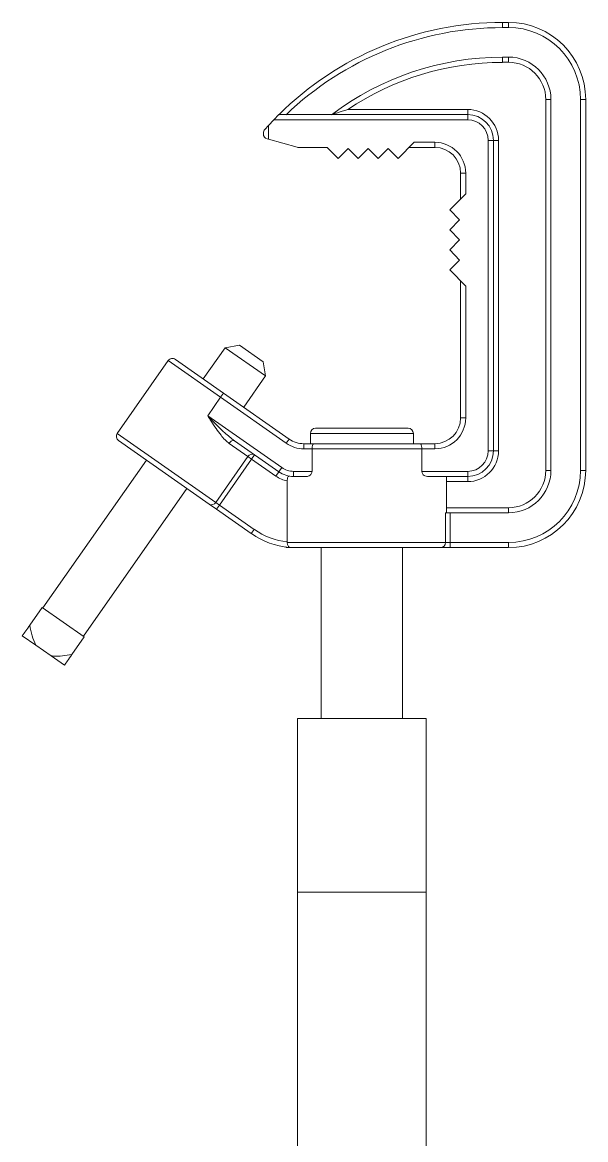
# Model space of a CAD drawing. Extents: x 11 to 120, y 2 to 94.
# Drawn here: x 87.61 to 93.09, y 46.29 to 57.15 of the extents above; entities that cross this region are included whole.
import ezdxf

# ---------------------------------------------------------------- set-up
doc = ezdxf.new("R2010")
doc.units = 0
doc.header["$MEASUREMENT"] = 0
doc.linetypes.add('SLD-Solid', pattern=[0])
doc.layers.add('OBJECT', color=7, linetype='CONTINUOUS')

msp = doc.modelspace()

# ---------------------------------------------------------------- linework, layer by layer
at = {"layer": 'OBJECT', "color": 7, "linetype": 'SLD-Solid', "lineweight": 15}
for p, q in [((92.279, 57.152), (92.279, 57.102)), ((92.279, 57.152), (92.336, 57.152)), ((92.336, 57.152), (92.336, 57.102)), ((92.336, 57.102), (92.279, 57.102)), ((92.279, 56.814), (92.336, 56.814)), ((92.279, 56.764), (92.279, 56.814)), ((92.336, 56.764), (92.336, 56.814)), ((92.336, 56.764), (92.279, 56.764)), ((92.698, 56.402), (92.748, 56.402)), ((92.698, 52.797), (92.698, 56.402)), ((92.748, 56.402), (92.748, 52.797)), ((93.086, 56.402), (93.036, 56.402)), ((93.036, 52.797), (93.036, 56.402)), ((93.086, 56.402), (93.086, 52.797)), ((90.056, 56.205), (90.103, 56.255)), ((90.103, 56.255), (91.939, 56.255)), ((90.773, 56.305), (91.939, 56.305)), ((91.939, 56.305), (91.939, 56.255)), ((91.939, 56.205), (91.939, 56.255)), ((89.966, 56.11), (90.003, 56.149)), ((90.003, 56.149), (90.056, 56.205)), ((90.003, 56.149), (90.003, 56.015)), ((91.939, 56.205), (90.056, 56.205)), ((89.953, 56.067), (89.953, 56.076)), ((90.003, 56.015), (89.99, 56.019)), ((90.282, 55.938), (90.003, 56.015)), ((90.573, 55.936), (90.296, 55.936)), ((90.573, 55.936), (90.679, 55.83)), ((90.679, 55.83), (90.776, 55.927)), ((90.776, 55.927), (90.874, 55.83)), ((90.874, 55.83), (90.971, 55.927)), ((90.971, 55.927), (91.069, 55.83)), ((91.069, 55.83), (91.166, 55.927)), ((91.166, 55.927), (91.264, 55.83)), ((91.264, 55.83), (91.42, 55.986)), ((91.62, 55.936), (91.37, 55.936)), ((91.42, 55.986), (91.62, 55.986)), ((91.62, 55.936), (91.62, 55.986)), ((92.139, 56.005), (92.189, 56.005)), ((92.139, 52.988), (92.139, 56.005)), ((92.189, 56.005), (92.189, 52.988)), ((92.239, 56.005), (92.189, 56.005)), ((92.239, 56.005), (92.239, 52.988)), ((91.87, 55.686), (91.92, 55.686)), ((91.87, 55.436), (91.87, 55.686)), ((91.92, 55.686), (91.92, 55.486)), ((91.92, 55.486), (91.764, 55.33)), ((91.764, 55.33), (91.861, 55.232)), ((91.861, 55.232), (91.764, 55.135)), ((91.764, 55.135), (91.861, 55.037)), ((91.861, 55.037), (91.764, 54.94)), ((91.764, 54.94), (91.861, 54.842)), ((91.861, 54.842), (91.764, 54.745)), ((91.764, 54.745), (91.92, 54.589)), ((91.87, 53.307), (91.87, 54.639)), ((91.92, 54.589), (91.92, 53.307)), ((89.582, 53.99), (89.369, 53.686)), ((89.722, 54.015), (89.582, 53.99)), ((89.975, 53.715), (89.582, 53.99)), ((89.722, 54.015), (89.951, 53.854)), ((89.029, 53.864), (88.533, 53.156)), ((89.537, 53.508), (89.029, 53.864)), ((89.098, 53.876), (89.566, 53.549)), ((89.975, 53.715), (89.951, 53.854)), ((89.763, 53.411), (89.975, 53.715)), ((89.537, 53.508), (89.566, 53.549)), ((89.566, 53.549), (90.204, 53.102)), ((89.537, 53.508), (89.412, 53.328)), ((90.175, 53.061), (89.537, 53.508)), ((89.412, 53.328), (90.132, 52.824)), ((91.92, 53.307), (91.87, 53.307)), ((88.533, 53.156), (89.491, 52.486)), ((90.175, 53.061), (90.204, 53.102)), ((90.411, 53.157), (90.411, 53.057)), ((91.411, 53.157), (90.411, 53.157)), ((90.461, 53.207), (91.361, 53.207)), ((91.411, 53.057), (91.411, 53.157)), ((89.426, 52.47), (88.545, 53.087)), ((89.803, 52.932), (89.622, 53.059)), ((90.103, 52.783), (89.672, 53.085)), ((90.347, 53.007), (90.347, 53.057)), ((90.347, 53.057), (90.445, 53.057)), ((90.426, 53.007), (90.347, 53.007)), ((90.426, 52.788), (90.426, 53.007)), ((91.494, 53.007), (90.426, 53.007)), ((90.445, 53.057), (91.475, 53.057)), ((91.475, 53.057), (91.62, 53.057)), ((91.494, 53.007), (91.494, 52.788)), ((91.62, 53.007), (91.494, 53.007)), ((91.62, 53.007), (91.62, 53.057)), ((88.817, 52.897), (87.81, 51.46)), ((89.491, 52.486), (89.803, 52.932)), ((89.839, 52.907), (89.527, 52.46)), ((89.839, 52.907), (89.803, 52.932)), ((89.839, 52.907), (89.868, 52.948)), ((90.075, 52.742), (89.839, 52.907)), ((92.139, 52.988), (92.189, 52.988)), ((92.239, 52.988), (92.189, 52.988)), ((90.075, 52.742), (90.103, 52.783)), ((90.103, 52.783), (90.132, 52.824)), ((90.247, 52.788), (90.426, 52.788)), ((90.247, 52.738), (90.247, 52.788)), ((91.494, 52.788), (91.939, 52.788)), ((91.939, 52.788), (91.939, 52.738)), ((92.698, 52.797), (92.748, 52.797)), ((93.086, 52.797), (93.036, 52.797)), ((90.185, 52.694), (90.185, 52.102)), ((90.373, 52.738), (90.247, 52.738)), ((91.939, 52.738), (91.547, 52.738)), ((91.734, 52.385), (91.734, 52.738)), ((91.939, 52.688), (91.734, 52.688)), ((91.939, 52.688), (91.939, 52.738)), ((88.204, 51.185), (89.21, 52.621)), ((89.498, 52.42), (89.426, 52.47)), ((89.491, 52.486), (89.527, 52.46)), ((89.498, 52.42), (89.527, 52.46)), ((89.527, 52.46), (89.865, 52.223)), ((89.836, 52.183), (89.498, 52.42)), ((91.723, 52.097), (91.723, 52.385)), ((91.723, 52.385), (91.769, 52.385)), ((91.734, 52.435), (92.336, 52.435)), ((91.769, 52.385), (91.769, 52.097)), ((92.336, 52.385), (91.769, 52.385)), ((92.336, 52.435), (92.336, 52.385)), ((89.836, 52.183), (89.865, 52.223)), ((90.185, 52.097), (91.723, 52.097)), ((91.676, 52.047), (90.191, 52.047)), ((90.516, 52.047), (90.516, 50.387)), ((91.306, 50.387), (91.306, 52.047)), ((91.676, 52.047), (91.769, 52.047)), ((91.769, 52.097), (91.723, 52.097)), ((91.769, 52.047), (91.769, 52.097)), ((91.769, 52.097), (92.336, 52.097)), ((92.336, 52.047), (91.769, 52.047)), ((92.336, 52.047), (92.336, 52.097)), ((87.682, 51.294), (87.802, 51.466)), ((88.212, 51.179), (87.802, 51.466)), ((87.61, 51.191), (87.741, 51.099)), ((88.092, 51.007), (88.212, 51.179)), ((87.889, 50.996), (87.741, 51.099)), ((87.889, 50.996), (88.02, 50.904)), ((90.286, 48.699), (90.286, 50.387)), ((90.286, 50.387), (91.536, 50.387)), ((91.536, 48.699), (91.536, 50.387)), ((90.286, 48.699), (91.536, 48.699)), ((90.286, 39.726), (90.286, 48.699)), ((91.536, 39.726), (91.536, 48.699))]:
    msp.add_line(p, q, dxfattribs=at)
at = {"layer": 'OBJECT', "color": 7, "linetype": 'SLD-Solid', "lineweight": 15, "flags": 128}
msp.add_lwpolyline([(89.622, 53.059), (89.628, 53.067), (89.634, 53.074), (89.641, 53.08), (89.648, 53.084), (89.655, 53.087), (89.661, 53.088), (89.667, 53.087), (89.672, 53.085)], dxfattribs=at)
at = {"layer": 'OBJECT', "color": 7, "linetype": 'SLD-Solid', "lineweight": 15}
for centre, radius, start, end in [((92.279, 54.062), 3.089, 90, 134.7928), ((92.336, 56.402), 0.75, 0, 90), ((92.279, 54.062), 3.039, 90, 133.8353), ((92.336, 56.402), 0.7, 0, 90), ((92.279, 54.062), 2.751, 90, 127.1709), ((92.336, 56.402), 0.412, 0, 90), ((92.279, 54.062), 2.701, 90, 123.8917), ((92.336, 56.402), 0.362, 0, 90), ((91.939, 56.005), 0.3, 0, 90), ((91.939, 56.005), 0.25, 0, 90), ((91.939, 56.005), 0.2, 0, 90), ((90.003, 56.076), 0.05, 136.8214, 180), ((90.003, 56.067), 0.05, 180, 254.528), ((90.296, 55.986), 0.05, 254.528, 270), ((91.62, 55.686), 0.3, 0, 90), ((91.62, 55.686), 0.25, 0, 90), ((89.07, 53.835), 0.05, 55, 145), ((91.62, 53.307), 0.3, 270, 0), ((91.62, 53.307), 0.25, 270, 0), ((88.574, 53.128), 0.05, 145, 235), ((90.347, 53.307), 0.25, 235, 270), ((90.461, 53.157), 0.05, 90, 180), ((91.361, 53.157), 0.05, 0, 90), ((90.347, 53.307), 0.3, 235, 270), ((89.843, 52.907), 0.0473, 58.8069, 148.3578), ((91.939, 52.988), 0.2, 270, 0), ((91.939, 52.988), 0.25, 270, 0), ((91.939, 52.988), 0.3, 270, 0), ((90.247, 52.988), 0.25, 235, 270), ((90.247, 52.988), 0.2, 235, 270), ((92.336, 52.797), 0.412, 270, 0), ((92.336, 52.797), 0.7, 270, 0), ((92.336, 52.797), 0.75, 270, 0), ((92.336, 52.797), 0.362, 270, 0), ((90.247, 52.988), 0.3, 235, 258.1852), ((89.45, 52.511), 0.0473, 238.8069, 328.3578), ((90.267, 52.797), 0.75, 235, 265.3298), ((90.267, 52.797), 0.7, 235, 263.3221), ((90.191, 52.097), 0.05, 241.4181, 270), ((91.674, 52.095), 0.0484, 272.1018, 1.9579)]:
    msp.add_arc(centre, radius, start, end, dxfattribs=at)
for points, knots in [([(90.773, 56.305), (90.773, 56.305), (90.736, 56.294), (90.687, 56.278), (90.637, 56.262), (90.622, 56.257), (90.618, 56.255), (90.617, 56.255), (90.617, 56.255)], [0, 0, 0, 0, 0.00209, 0.63796, 0.849634, 0.923219, 0.96579, 1, 1, 1, 1]), ([(89.622, 53.059), (89.608, 53.071), (89.579, 53.093), (89.537, 53.143), (89.492, 53.204), (89.45, 53.268), (89.423, 53.31), (89.412, 53.328), (89.412, 53.328)], [0, 0, 0, 0, 0.172666, 0.350563, 0.584725, 0.823544, 0.997249, 1, 1, 1, 1]), ([(89.672, 53.085), (89.64, 53.11), (89.565, 53.17), (89.482, 53.256), (89.427, 53.313), (89.412, 53.328), (89.412, 53.328)], [0, 0, 0, 0, 0.345057, 0.821452, 0.997144, 1, 1, 1, 1]), ([(90.426, 53.007), (90.426, 53.012), (90.426, 53.023), (90.429, 53.037), (90.434, 53.049), (90.439, 53.055), (90.443, 53.057), (90.445, 53.057), (90.445, 53.057)], [0, 0, 0, 0, 0.197775, 0.395366, 0.598087, 0.812874, 0.995764, 1, 1, 1, 1]), ([(91.494, 53.007), (91.494, 53.012), (91.493, 53.023), (91.49, 53.037), (91.486, 53.049), (91.481, 53.055), (91.477, 53.057), (91.475, 53.057), (91.475, 53.057)], [0, 0, 0, 0, 0.197775, 0.395366, 0.598087, 0.812874, 0.995764, 1, 1, 1, 1]), ([(90.426, 52.788), (90.425, 52.784), (90.425, 52.775), (90.418, 52.762), (90.407, 52.749), (90.391, 52.74), (90.378, 52.738), (90.373, 52.738)], [0, 0, 0, 0, 0.132534, 0.264235, 0.462925, 0.750207, 1, 1, 1, 1]), ([(91.547, 52.738), (91.539, 52.739), (91.526, 52.741), (91.509, 52.753), (91.499, 52.765), (91.495, 52.777), (91.494, 52.785), (91.494, 52.788)], [0, 0, 0, 0, 0.339642, 0.594762, 0.767038, 0.899948, 1, 1, 1, 1]), ([(90.204, 52.742), (90.202, 52.741), (90.197, 52.741), (90.191, 52.733), (90.187, 52.721), (90.186, 52.707), (90.185, 52.698), (90.185, 52.694)], [0, 0, 0, 0, 0.227851, 0.456641, 0.663309, 0.855984, 1, 1, 1, 1]), ([(90.185, 52.097), (90.185, 52.092), (90.186, 52.082), (90.19, 52.069), (90.197, 52.058), (90.204, 52.052), (90.206, 52.05), (90.207, 52.049), (90.206, 52.049), (90.206, 52.049)], [0, 0, 0, 0, 0.192196, 0.383636, 0.593592, 0.841855, 0.910654, 0.965666, 1, 1, 1, 1]), ([(87.61, 51.191), (87.621, 51.206), (87.641, 51.235), (87.669, 51.275), (87.682, 51.294)], [0, 0, 0, 0, 0.515407, 1, 1, 1, 1]), ([(87.682, 51.294), (87.688, 51.259), (87.7, 51.192), (87.728, 51.129), (87.741, 51.099)], [0, 0, 0, 0, 0.519495, 1, 1, 1, 1]), ([(87.889, 50.996), (87.897, 50.995), (87.934, 50.99), (88.002, 50.993), (88.062, 51.002), (88.092, 51.007)], [0, 0, 0, 0, 0.116887, 0.553886, 1, 1, 1, 1]), ([(88.092, 51.007), (88.077, 50.986), (88.049, 50.946), (88.029, 50.918), (88.02, 50.904)], [0, 0, 0, 0, 0.538103, 1, 1, 1, 1])]:
    msp.add_open_spline(points, degree=3, knots=knots, dxfattribs=at)
msp.add_open_spline([(90.185, 52.102), (90.185, 52.097)], degree=1, dxfattribs=at)

doc.saveas('drawing.dxf')
